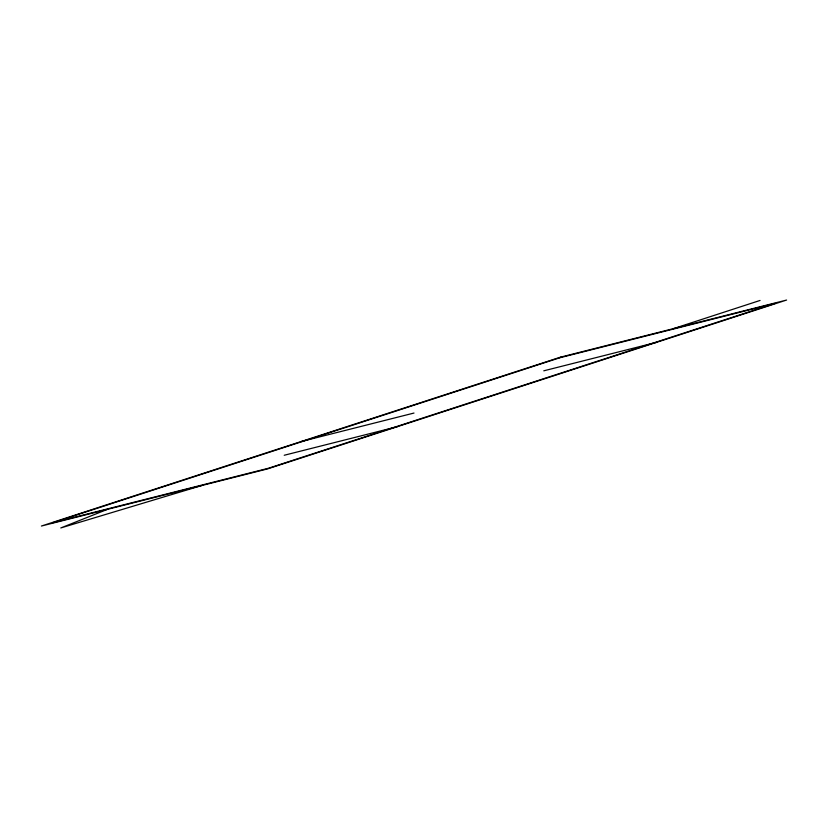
<?xml version="1.0" encoding="UTF-8"?>
<svg xmlns="http://www.w3.org/2000/svg" width="828" height="828" viewBox="0 0 828 828"><rect width="100%" height="100%" fill="white"/><g stroke="black" fill="none" stroke-linecap="round" stroke-linejoin="round"><path stroke-width="1.24" d="M107.34 509.386L60.786 527.953L201.556 485.591M673.557 328.602L760.073 300.45M543.779 370.82L656.821 342.264M300.957 441.603L414 413.048M284.221 455.265L397.274 426.71M560.504 357.158L41.4 526.039L267.496 468.927L786.6 300.046L560.504 357.158M559.728 357.789L52.733 522.737L268.272 468.296L775.267 303.348L559.728 357.789"/></g></svg>
